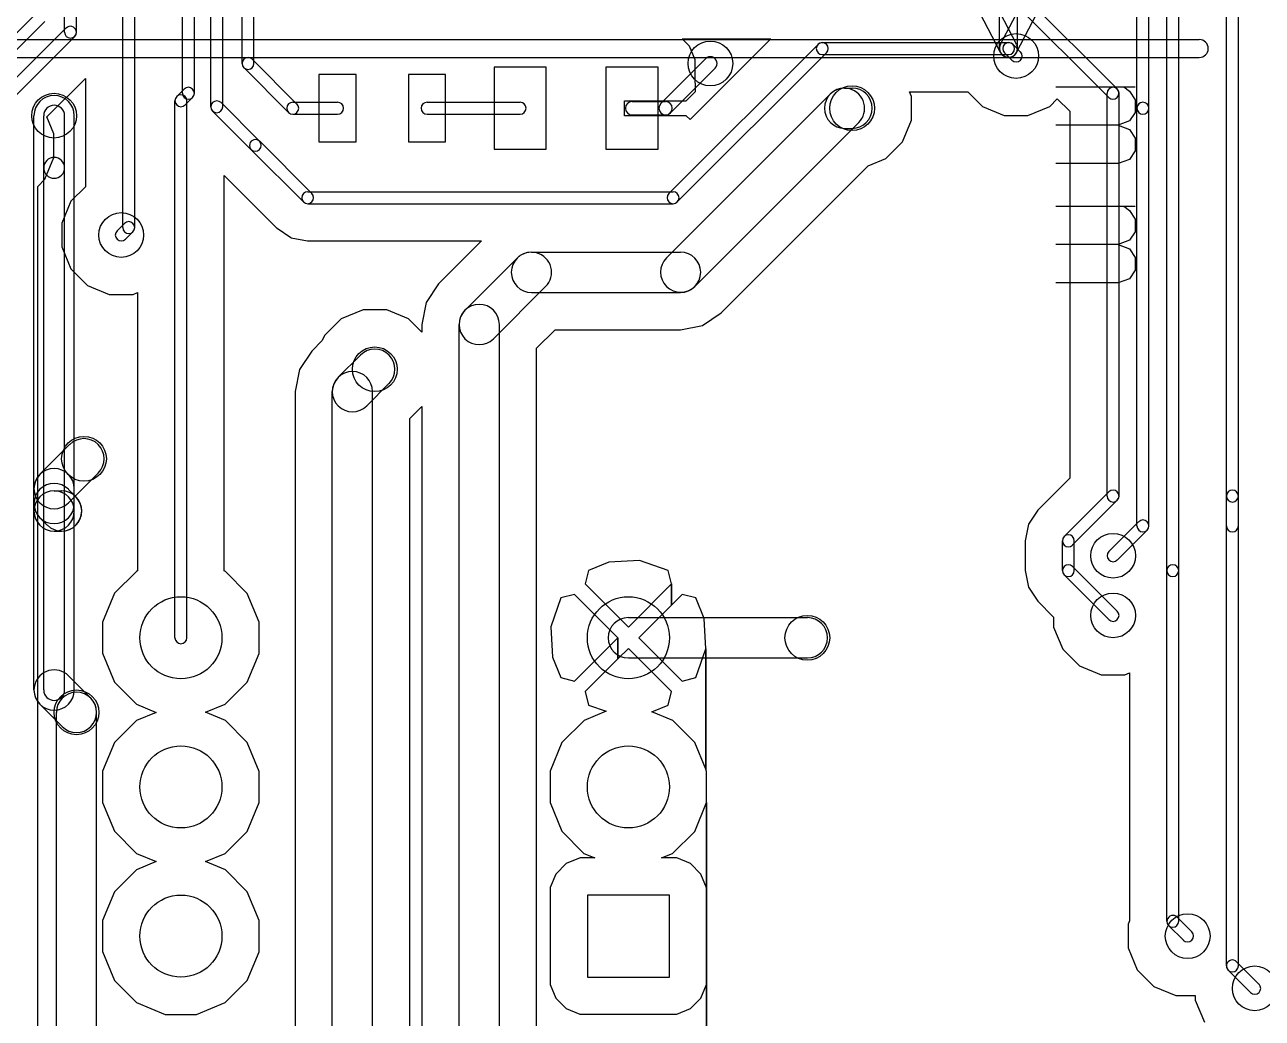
# Model space of a CAD drawing. Extents: x -29274 to 69862, y 24345 to 162744.
# Drawn here: x 44353 to 52650, y 29820 to 36480 of the extents above; entities that cross this region are included whole.
import ezdxf

# ---------------------------------------------------------------- set-up
doc = ezdxf.new("R2010")
doc.units = 0
doc.layers.add('BLACK', color=1, linetype='CONTINUOUS')

msp = doc.modelspace()

# ---------------------------------------------------------------- linework, layer by layer
at = {"layer": 'BLACK'}
for p, q in [((44620, 36430), (44620, 37720)), ((44700, 36430), (44700, 37720)), ((45010, 35120), (45010, 37720)), ((45090, 35120), (45090, 37720)), ((45410, 36020), (45410, 37720)), ((45490, 36020), (45490, 37720)), ((45600, 35930), (45600, 37720)), ((45680, 35930), (45680, 37720)), ((50889, 36320), (50889, 37520)), ((51009, 36320), (51009, 37520)), ((45810, 36220), (45810, 37070)), ((45890, 36220), (45890, 37070)), ((52010, 32820), (52010, 36970)), ((52090, 32820), (52090, 36970)), ((51810, 35920), (51810, 36870)), ((51890, 35920), (51890, 36870)), ((52410, 33320), (52410, 36920)), ((52490, 33320), (52490, 36920)), ((51002, 36349), (50773, 36791)), ((50896, 36349), (51126, 36791)), ((50895, 36293), (50666, 36735)), ((51002, 36293), (51232, 36735)), ((51023, 36704), (51678, 36049)), ((50966, 36647), (51621, 35992)), ((44122, 36248), (44432, 36558)), ((44178, 36192), (44488, 36502)), ((44222, 36049), (44631, 36458)), ((42700, 36380), (52228, 36380)), ((44279, 35992), (44688, 36401)), ((49672, 36348), (48672, 35348)), ((48811, 36336), (48761, 36386)), ((48761, 36386), (49356, 36386)), ((48811, 36336), (48761, 36386)), ((48761, 36386), (49356, 36386)), ((49356, 36386), (48814, 35844)), ((49356, 36386), (48814, 35844)), ((49700, 36360), (50950, 36360)), ((50979, 36348), (51028, 36299)), ((42700, 36260), (52228, 36260)), ((49728, 36292), (48728, 35292)), ((48849, 36245), (48811, 36336)), ((48849, 36245), (48811, 36336)), ((49700, 36280), (50950, 36280)), ((50922, 36291), (50971, 36242)), ((45822, 36192), (46122, 35892)), ((45878, 36248), (46178, 35948)), ((47500, 36195), (47500, 35645)), ((47850, 36195), (47500, 36195)), ((47850, 35645), (47850, 36195)), ((48250, 36195), (48250, 35645)), ((48600, 36195), (48250, 36195)), ((48600, 35645), (48600, 36195)), ((48618, 35952), (48918, 36252)), ((48682, 35888), (48982, 36188)), ((48849, 36146), (48849, 36245)), ((48849, 36146), (48849, 36245)), ((44502, 35863), (44760, 36120)), ((44502, 35863), (44760, 36120)), ((44760, 36120), (44760, 35394)), ((44760, 36120), (44760, 35394)), ((46325, 36145), (46325, 35695)), ((46575, 36145), (46325, 36145)), ((46575, 35695), (46575, 36145)), ((46925, 36145), (46925, 35695)), ((47175, 36145), (46925, 36145)), ((47175, 35695), (47175, 36145)), ((48850, 36032), (48849, 36146)), ((48850, 36032), (48849, 36146)), ((45421, 36048), (45372, 35999)), ((48655, 34916), (49754, 36015)), ((48788, 35970), (48850, 36032)), ((48788, 35970), (48850, 36032)), ((49850, 36055), (49900, 36055)), ((50299, 35999), (50286, 36030)), ((50286, 36030), (50676, 36030)), ((50299, 35999), (50286, 36030)), ((50286, 36030), (50676, 36030)), ((50676, 36030), (50774, 35932)), ((50676, 36030), (50774, 35932)), ((51265, 36063), (51799, 36063)), ((51610, 33320), (51610, 36020)), ((51690, 33320), (51690, 36020)), ((51722, 36063), (51760, 36035)), ((51760, 36035), (51799, 35977)), ((45360, 32370), (45360, 35970)), ((45478, 35991), (45429, 35942)), ((45440, 32370), (45440, 35970)), ((45669, 35958), (45928, 35699)), ((46150, 35960), (46450, 35960)), ((47050, 35960), (47674, 35960)), ((48375, 35870), (48375, 35970)), ((48375, 35970), (48475, 35970)), ((48375, 35870), (48375, 35970)), ((48375, 35970), (48475, 35970)), ((48425, 35965), (48649, 35965)), ((48475, 35970), (48525, 35970)), ((48475, 35970), (48525, 35970)), ((48525, 35970), (48788, 35970)), ((48525, 35970), (48788, 35970)), ((50299, 35840), (50299, 35999)), ((50299, 35840), (50299, 35999)), ((50774, 35932), (50920, 35871)), ((50774, 35932), (50920, 35871)), ((51079, 35871), (51226, 35932)), ((51079, 35871), (51226, 35932)), ((51226, 35932), (51276, 35983)), ((51226, 35932), (51276, 35983)), ((51276, 35983), (51360, 35900)), ((51276, 35983), (51360, 35900)), ((51799, 35977), (51799, 35892)), ((44415, 33220), (44415, 35870)), ((44480, 35520), (44480, 35870)), ((44549, 35749), (44502, 35863)), ((44549, 35749), (44502, 35863)), ((44620, 35520), (44620, 35870)), ((44685, 33220), (44685, 35870)), ((45612, 35901), (45871, 35642)), ((46150, 35880), (46450, 35880)), ((47050, 35880), (47674, 35880)), ((48475, 35870), (48375, 35870)), ((48475, 35870), (48375, 35870)), ((48425, 35875), (48649, 35875)), ((48525, 35870), (48475, 35870)), ((48525, 35870), (48475, 35870)), ((48788, 35870), (48525, 35870)), ((48788, 35870), (48525, 35870)), ((48814, 35844), (48788, 35870)), ((48814, 35844), (48788, 35870)), ((50920, 35871), (51079, 35871)), ((50920, 35871), (51079, 35871)), ((51360, 35900), (51360, 33440)), ((51360, 35900), (51360, 33440)), ((51799, 35892), (51760, 35835)), ((51810, 33120), (51810, 35920)), ((51890, 33120), (51890, 35920)), ((48846, 34725), (49945, 35824)), ((49850, 35785), (49900, 35785)), ((50238, 35694), (50299, 35840)), ((50238, 35694), (50299, 35840)), ((51684, 35806), (51265, 35806)), ((51760, 35835), (51684, 35806)), ((51684, 35806), (51760, 35777)), ((51760, 35777), (51799, 35720)), ((44549, 35590), (44549, 35749)), ((44549, 35590), (44549, 35749)), ((46278, 35349), (45929, 35698)), ((46325, 35695), (46575, 35695)), ((46925, 35695), (47175, 35695)), ((50126, 35582), (50238, 35694)), ((50126, 35582), (50238, 35694)), ((51799, 35720), (51799, 35635)), ((46221, 35292), (45872, 35641)), ((47500, 35645), (47850, 35645)), ((48250, 35645), (48600, 35645)), ((51799, 35635), (51760, 35577)), ((44480, 32020), (44480, 35520)), ((44488, 35444), (44549, 35590)), ((44488, 35444), (44549, 35590)), ((44620, 32020), (44620, 35520)), ((49022, 34548), (50007, 35533)), ((49022, 34548), (50007, 35533)), ((50007, 35533), (50126, 35582)), ((50007, 35533), (50126, 35582)), ((51684, 35549), (51265, 35549)), ((51760, 35577), (51684, 35549)), ((44440, 35396), (44488, 35444)), ((44440, 35396), (44488, 35444)), ((45690, 32819), (45690, 35470)), ((45690, 35470), (45694, 35465)), ((45690, 32819), (45690, 35470)), ((45690, 35470), (45694, 35465)), ((45694, 35465), (45695, 35465)), ((45694, 35465), (45695, 35465)), ((45695, 35465), (45697, 35463)), ((45695, 35465), (45697, 35463)), ((45697, 35463), (46044, 35116)), ((45697, 35463), (46044, 35116)), ((44440, 29390), (44440, 35396)), ((44440, 29390), (44440, 35396)), ((44760, 35394), (44662, 35296)), ((44760, 35394), (44662, 35296)), ((46250, 35360), (48700, 35360)), ((44662, 35296), (44601, 35150)), ((44662, 35296), (44601, 35150)), ((46250, 35280), (48700, 35280)), ((51265, 35263), (51799, 35263)), ((51722, 35263), (51760, 35235)), ((51760, 35235), (51799, 35177)), ((44601, 35150), (44601, 34991)), ((44601, 35150), (44601, 34991)), ((45021, 35148), (44972, 35099)), ((46044, 35116), (46045, 35115)), ((46044, 35116), (46045, 35115)), ((46045, 35115), (46138, 35053)), ((46045, 35115), (46138, 35053)), ((51799, 35177), (51799, 35092)), ((45078, 35091), (45029, 35042)), ((46138, 35053), (46139, 35052)), ((46138, 35053), (46139, 35052)), ((46139, 35052), (46249, 35031)), ((46139, 35052), (46249, 35031)), ((46249, 35031), (46250, 35030)), ((46249, 35031), (46250, 35030)), ((46250, 35030), (47415, 35030)), ((46250, 35030), (47415, 35030)), ((47415, 35030), (47128, 34742)), ((47415, 35030), (47128, 34742)), ((51760, 35035), (51684, 35006)), ((51799, 35092), (51760, 35035)), ((44601, 34991), (44662, 34844)), ((44601, 34991), (44662, 34844)), ((47750, 34955), (48750, 34955)), ((51684, 35006), (51265, 35006)), ((51684, 35006), (51760, 34977)), ((51760, 34977), (51799, 34920)), ((47305, 34566), (47654, 34915)), ((51799, 34920), (51799, 34835)), ((44662, 34844), (44774, 34732)), ((44662, 34844), (44774, 34732)), ((51760, 34777), (51684, 34749)), ((51799, 34835), (51760, 34777)), ((44774, 34732), (44920, 34671)), ((44774, 34732), (44920, 34671)), ((45079, 34671), (45110, 34684)), ((45079, 34671), (45110, 34684)), ((45110, 34684), (45110, 32818)), ((45110, 34684), (45110, 32818)), ((47128, 34742), (47044, 34618)), ((47128, 34742), (47044, 34618)), ((47496, 34375), (47845, 34724)), ((47750, 34685), (48750, 34685)), ((51684, 34749), (51265, 34749)), ((44920, 34671), (45079, 34671)), ((44920, 34671), (45079, 34671)), ((47044, 34618), (47015, 34470)), ((47044, 34618), (47015, 34470)), ((46621, 34569), (46474, 34508)), ((46621, 34569), (46474, 34508)), ((46780, 34569), (46621, 34569)), ((46780, 34569), (46621, 34569)), ((46926, 34508), (46780, 34569)), ((46926, 34508), (46780, 34569)), ((48898, 34464), (49022, 34548)), ((48898, 34464), (49022, 34548)), ((46474, 34508), (46362, 34396)), ((46474, 34508), (46362, 34396)), ((47015, 34419), (46926, 34508)), ((47015, 34419), (46926, 34508)), ((47015, 34470), (47015, 34419)), ((47015, 34470), (47015, 34419)), ((47265, 28220), (47265, 34470)), ((47535, 28220), (47535, 34470)), ((47785, 34311), (47909, 34435)), ((47785, 34311), (47909, 34435)), ((47909, 34435), (48750, 34435)), ((47909, 34435), (48750, 34435)), ((48750, 34435), (48897, 34464)), ((48750, 34435), (48897, 34464)), ((48897, 34464), (48898, 34464)), ((48897, 34464), (48898, 34464)), ((46347, 34362), (46278, 34292)), ((46347, 34362), (46278, 34292)), ((46362, 34396), (46347, 34362)), ((46362, 34396), (46347, 34362)), ((46278, 34292), (46194, 34168)), ((46278, 34292), (46194, 34168)), ((47785, 28379), (47785, 34311)), ((47785, 28379), (47785, 34311)), ((46604, 34265), (46455, 34116)), ((46194, 34168), (46165, 34020)), ((46194, 34168), (46165, 34020)), ((46165, 34020), (46165, 28734)), ((46165, 34020), (46165, 28734)), ((46415, 28620), (46415, 34020)), ((46795, 34074), (46646, 33925)), ((46685, 28620), (46685, 34020)), ((46935, 33841), (47015, 33921)), ((46935, 33841), (47015, 33921)), ((47015, 33921), (47015, 28220)), ((47015, 33921), (47015, 28220)), ((46935, 28733), (46935, 33841)), ((46935, 28733), (46935, 33841)), ((44654, 33665), (44455, 33466)), ((44845, 33474), (44646, 33275)), ((51360, 33440), (51145, 33225)), ((51360, 33440), (51145, 33225)), ((44415, 33270), (44415, 33370)), ((44550, 33355), (44600, 33355)), ((44646, 33365), (44695, 33316)), ((44685, 33270), (44685, 33370)), ((51622, 33348), (51322, 33048)), ((51678, 33292), (51378, 32992)), ((52410, 30170), (52410, 33320)), ((52410, 33120), (52410, 33320)), ((52490, 30170), (52490, 33320)), ((52490, 33120), (52490, 33320)), ((44415, 32020), (44415, 33220)), ((44685, 32020), (44685, 33220)), ((51145, 33225), (51082, 33131)), ((51145, 33225), (51082, 33131)), ((44455, 33174), (44504, 33125)), ((51082, 33131), (51060, 33020)), ((51082, 33131), (51060, 33020)), ((51821, 33148), (51622, 32949)), ((44550, 33085), (44600, 33085)), ((51878, 33091), (51679, 32892)), ((51060, 33020), (51060, 32820)), ((51060, 33020), (51060, 32820)), ((51310, 32820), (51310, 33020)), ((51390, 32820), (51390, 33020)), ((48270, 32878), (48133, 32822)), ((48270, 32878), (48133, 32822)), ((48474, 32889), (48270, 32878)), ((48474, 32889), (48270, 32878)), ((48667, 32822), (48474, 32889)), ((48667, 32822), (48474, 32889)), ((45103, 32815), (44955, 32668)), ((45103, 32815), (44955, 32668)), ((45110, 32818), (45103, 32815)), ((45110, 32818), (45103, 32815)), ((45698, 32815), (45690, 32819)), ((45698, 32815), (45690, 32819)), ((45845, 32667), (45698, 32815)), ((45845, 32667), (45698, 32815)), ((48133, 32822), (48110, 32731)), ((48133, 32822), (48110, 32731)), ((48690, 32731), (48667, 32822)), ((48690, 32731), (48667, 32822)), ((51060, 32820), (51082, 32709)), ((51060, 32820), (51082, 32709)), ((51322, 32792), (51622, 32492)), ((51378, 32848), (51678, 32548)), ((52010, 30470), (52010, 32820)), ((52090, 30470), (52090, 32820)), ((48110, 32731), (48400, 32441)), ((48110, 32731), (48400, 32441)), ((48400, 32441), (48690, 32731)), ((48400, 32441), (48690, 32731)), ((48690, 32589), (48690, 32731)), ((48690, 32731), (48690, 32589)), ((48690, 32589), (48690, 32731)), ((48690, 32731), (48690, 32589)), ((51082, 32709), (51145, 32615)), ((51082, 32709), (51145, 32615)), ((44955, 32668), (44875, 32475)), ((44955, 32668), (44875, 32475)), ((45925, 32474), (45845, 32667)), ((45925, 32474), (45845, 32667)), ((47948, 32637), (47881, 32444)), ((47948, 32637), (47881, 32444)), ((48039, 32660), (47948, 32637)), ((48039, 32660), (47948, 32637)), ((48329, 32370), (48039, 32660)), ((48329, 32370), (48039, 32660)), ((48761, 32660), (48690, 32589)), ((48761, 32660), (48690, 32589)), ((48852, 32637), (48761, 32660)), ((48852, 32637), (48761, 32660)), ((48908, 32500), (48852, 32637)), ((48908, 32500), (48852, 32637)), ((51145, 32615), (51251, 32509)), ((51145, 32615), (51251, 32509)), ((48690, 32589), (48471, 32370)), ((48690, 32589), (48471, 32370)), ((44875, 32475), (44875, 32266)), ((44875, 32475), (44875, 32266)), ((45925, 32265), (45925, 32474)), ((45925, 32265), (45925, 32474)), ((47881, 32444), (47892, 32240)), ((47881, 32444), (47892, 32240)), ((48400, 32505), (49600, 32505)), ((48919, 32296), (48908, 32500)), ((48919, 32296), (48908, 32500)), ((51251, 32509), (51251, 32441)), ((51251, 32509), (51251, 32441)), ((48039, 32080), (48329, 32370)), ((48039, 32080), (48329, 32370)), ((48329, 32228), (48329, 32370)), ((48329, 32370), (48329, 32228)), ((48329, 32228), (48329, 32370)), ((48329, 32370), (48329, 32228)), ((48471, 32370), (48761, 32080)), ((48471, 32370), (48761, 32080)), ((51251, 32441), (51312, 32294)), ((51251, 32441), (51312, 32294)), ((48400, 32299), (48329, 32228)), ((48400, 32299), (48329, 32228)), ((48690, 32009), (48400, 32299)), ((48690, 32009), (48400, 32299)), ((48852, 32103), (48919, 32296)), ((48852, 32103), (48919, 32296)), ((48919, 31489), (48919, 32296)), ((48919, 32296), (48919, 31489)), ((48919, 31489), (48919, 32296)), ((48919, 32296), (48919, 31489)), ((51312, 32294), (51424, 32182)), ((51312, 32294), (51424, 32182)), ((44875, 32266), (44955, 32073)), ((44875, 32266), (44955, 32073)), ((45845, 32072), (45925, 32265)), ((45845, 32072), (45925, 32265)), ((47892, 32240), (47948, 32103)), ((47892, 32240), (47948, 32103)), ((48329, 32228), (48110, 32009)), ((48329, 32228), (48110, 32009)), ((48400, 32235), (49600, 32235)), ((44795, 31966), (44646, 32115)), ((51424, 32182), (51570, 32121)), ((51424, 32182), (51570, 32121)), ((51570, 32121), (51729, 32121)), ((51570, 32121), (51729, 32121)), ((51729, 32121), (51760, 32134)), ((51729, 32121), (51760, 32134)), ((51760, 32134), (51760, 30473)), ((51760, 32134), (51760, 30473)), ((44955, 32073), (45102, 31925)), ((44955, 32073), (45102, 31925)), ((45697, 31925), (45845, 32072)), ((45697, 31925), (45845, 32072)), ((47948, 32103), (48039, 32080)), ((47948, 32103), (48039, 32080)), ((48761, 32080), (48852, 32103)), ((48761, 32080), (48852, 32103)), ((48110, 32009), (48133, 31918)), ((48110, 32009), (48133, 31918)), ((48667, 31918), (48690, 32009)), ((48667, 31918), (48690, 32009)), ((44604, 31775), (44455, 31924)), ((44565, 29270), (44565, 31870)), ((44835, 29270), (44835, 31870)), ((45102, 31925), (45235, 31870)), ((45102, 31925), (45235, 31870)), ((45235, 31870), (45103, 31815)), ((45235, 31870), (45103, 31815)), ((45564, 31871), (45697, 31925)), ((45564, 31871), (45697, 31925)), ((45698, 31815), (45564, 31871)), ((45698, 31815), (45564, 31871)), ((48251, 31877), (48103, 31815)), ((48251, 31877), (48103, 31815)), ((48133, 31918), (48251, 31877)), ((48133, 31918), (48251, 31877)), ((48557, 31874), (48667, 31918)), ((48557, 31874), (48667, 31918)), ((48698, 31815), (48557, 31874)), ((48698, 31815), (48557, 31874)), ((45103, 31815), (44955, 31668)), ((45103, 31815), (44955, 31668)), ((45845, 31667), (45698, 31815)), ((45845, 31667), (45698, 31815)), ((48103, 31815), (47955, 31668)), ((48103, 31815), (47955, 31668)), ((48845, 31667), (48698, 31815)), ((48845, 31667), (48698, 31815)), ((44955, 31668), (44875, 31475)), ((44955, 31668), (44875, 31475)), ((45925, 31474), (45845, 31667)), ((45925, 31474), (45845, 31667)), ((47955, 31668), (47875, 31475)), ((47955, 31668), (47875, 31475)), ((48919, 31489), (48845, 31667)), ((48919, 31489), (48845, 31667)), ((44875, 31475), (44875, 31266)), ((44875, 31475), (44875, 31266)), ((45925, 31265), (45925, 31474)), ((45925, 31265), (45925, 31474)), ((47875, 31475), (47875, 31266)), ((47875, 31475), (47875, 31266)), ((48925, 31474), (48919, 31489)), ((48925, 31474), (48919, 31489)), ((48925, 31265), (48925, 31474)), ((48925, 31265), (48925, 31474)), ((44875, 31266), (44955, 31073)), ((44875, 31266), (44955, 31073)), ((45845, 31072), (45925, 31265)), ((45845, 31072), (45925, 31265)), ((47875, 31266), (47955, 31073)), ((47875, 31266), (47955, 31073)), ((48845, 31072), (48925, 31265)), ((48845, 31072), (48925, 31265)), ((48925, 26445), (48925, 31265)), ((48925, 31265), (48925, 26445)), ((48925, 26445), (48925, 31265)), ((48925, 31265), (48925, 26445)), ((44955, 31073), (45102, 30925)), ((44955, 31073), (45102, 30925)), ((45697, 30925), (45845, 31072)), ((45697, 30925), (45845, 31072)), ((47955, 31073), (48102, 30925)), ((47955, 31073), (48102, 30925)), ((48697, 30925), (48845, 31072)), ((48697, 30925), (48845, 31072)), ((45102, 30925), (45235, 30870)), ((45102, 30925), (45235, 30870)), ((45235, 30870), (45103, 30815)), ((45235, 30870), (45103, 30815)), ((45564, 30871), (45697, 30925)), ((45564, 30871), (45697, 30925)), ((45698, 30815), (45564, 30871)), ((45698, 30815), (45564, 30871)), ((48076, 30894), (47984, 30856)), ((48076, 30894), (47984, 30856)), ((48176, 30894), (48076, 30894)), ((48176, 30894), (48076, 30894)), ((48102, 30925), (48176, 30894)), ((48102, 30925), (48176, 30894)), ((48622, 30894), (48697, 30925)), ((48622, 30894), (48697, 30925)), ((48626, 30894), (48622, 30894)), ((48626, 30894), (48622, 30894)), ((48725, 30894), (48626, 30894)), ((48725, 30894), (48626, 30894)), ((48816, 30856), (48725, 30894)), ((48816, 30856), (48725, 30894)), ((45103, 30815), (44955, 30668)), ((45103, 30815), (44955, 30668)), ((45845, 30667), (45698, 30815)), ((45845, 30667), (45698, 30815)), ((47914, 30786), (47876, 30695)), ((47914, 30786), (47876, 30695)), ((47984, 30856), (47914, 30786)), ((47984, 30856), (47914, 30786)), ((48886, 30786), (48816, 30856)), ((48886, 30786), (48816, 30856)), ((48924, 30694), (48886, 30786)), ((48924, 30694), (48886, 30786)), ((44955, 30668), (44875, 30475)), ((44955, 30668), (44875, 30475)), ((45925, 30474), (45845, 30667)), ((45925, 30474), (45845, 30667)), ((47876, 30695), (47876, 30596)), ((47876, 30695), (47876, 30596)), ((48675, 30645), (48125, 30645)), ((48125, 30645), (48125, 30095)), ((48675, 30095), (48675, 30645)), ((48924, 30144), (48924, 30694)), ((48924, 30144), (48924, 30694)), ((47876, 30596), (47876, 30046)), ((47876, 30596), (47876, 30046)), ((44875, 30475), (44875, 30266)), ((44875, 30475), (44875, 30266)), ((45925, 30265), (45925, 30474)), ((45925, 30265), (45925, 30474)), ((51760, 30472), (51751, 30450)), ((51760, 30472), (51751, 30450)), ((51751, 30450), (51751, 30291)), ((51751, 30450), (51751, 30291)), ((51760, 30473), (51760, 30472)), ((51760, 30473), (51760, 30472)), ((52178, 30399), (52079, 30498)), ((52121, 30342), (52022, 30441)), ((51751, 30291), (51812, 30144)), ((51751, 30291), (51812, 30144)), ((44875, 30266), (44955, 30073)), ((44875, 30266), (44955, 30073)), ((45845, 30072), (45925, 30265)), ((45845, 30072), (45925, 30265)), ((48924, 30045), (48924, 30144)), ((48924, 30045), (48924, 30144)), ((51812, 30144), (51924, 30032)), ((51812, 30144), (51924, 30032)), ((52572, 29992), (52422, 30142)), ((52628, 30048), (52478, 30198)), ((44955, 30073), (45102, 29925)), ((44955, 30073), (45102, 29925)), ((45697, 29925), (45845, 30072)), ((45697, 29925), (45845, 30072)), ((47876, 30046), (47914, 29954)), ((47876, 30046), (47914, 29954)), ((48125, 30095), (48675, 30095)), ((48886, 29954), (48924, 30045)), ((48886, 29954), (48924, 30045)), ((47914, 29954), (47984, 29884)), ((47914, 29954), (47984, 29884)), ((48816, 29884), (48886, 29954)), ((48816, 29884), (48886, 29954)), ((51924, 30032), (52070, 29971)), ((51924, 30032), (52070, 29971)), ((52070, 29971), (52201, 29971)), ((52070, 29971), (52201, 29971)), ((52201, 29971), (52201, 29941)), ((52201, 29971), (52201, 29941)), ((45102, 29925), (45295, 29845)), ((45102, 29925), (45295, 29845)), ((45504, 29845), (45697, 29925)), ((45504, 29845), (45697, 29925)), ((47984, 29884), (48075, 29846)), ((47984, 29884), (48075, 29846)), ((48724, 29846), (48816, 29884)), ((48724, 29846), (48816, 29884)), ((52201, 29941), (52262, 29794)), ((52201, 29941), (52262, 29794)), ((45295, 29845), (45504, 29845)), ((45295, 29845), (45504, 29845)), ((48075, 29846), (48174, 29846)), ((48075, 29846), (48174, 29846)), ((48174, 29846), (48724, 29846)), ((48174, 29846), (48724, 29846))]:
    msp.add_line(p, q, dxfattribs=at)
for centre, radius in [((48950, 36220), 150), ((51000, 36270), 150), ((44550, 35870), 150), ((49900, 35920), 150), ((45000, 35070), 150), ((46700, 34170), 150), ((44750, 33570), 150), ((51650, 32920), 150), ((45400, 32370), 275), ((48400, 32370), 275), ((51650, 32520), 150), ((49600, 32370), 150), ((44700, 31870), 150), ((45400, 31370), 275), ((48400, 31370), 275), ((45400, 30370), 275), ((52150, 30370), 150), ((52600, 30020), 150)]:
    msp.add_circle(centre, radius, dxfattribs=at)
for centre, radius, start, end in [((44660, 36430), 40, 180, 360), ((44659, 36429), 40, 315, 495), ((49700, 36320), 40, 90, 270), ((49700, 36320), 40, -45, 135), ((50949, 36321), 60, 152, 332), ((50949, 36321), 60, 207, 387), ((50950, 36320), 40, 45, 225), ((50950, 36320), 40, 270, 450), ((52228, 36320), 60, 270, 450), ((45850, 36220), 40, 45, 225), ((48950, 36220), 45, 315, 495), ((50949, 36320), 60, 180, 360), ((51000, 36270), 40, 225, 405), ((45850, 36220), 40, 180, 360), ((45400, 35970), 40, 360, 540), ((45450, 36020), 40, 180, 360), ((45450, 36020), 40, -45, 135), ((49850, 35920), 135, 90, 270), ((49849, 35919), 135, 315, 495), ((49900, 35920), 135, 270, 450), ((51650, 36020), 40, 360, 540), ((51649, 36021), 40, 225, 405), ((44550, 35870), 135, 360, 540), ((44550, 35870), 70, 360, 540), ((45400, 35970), 40, 135, 315), ((45640, 35930), 40, 180, 360), ((45641, 35929), 40, 45, 225), ((46150, 35920), 40, 90, 270), ((46150, 35920), 40, 225, 405), ((46450, 35920), 40, 270, 450), ((47050, 35920), 40, 90, 270), ((47674, 35920), 40, 270, 450), ((48425, 35920), 45, 90, 270), ((48650, 35920), 45, 135, 315), ((48649, 35920), 45, 270, 450), ((51850, 35920), 40, 360, 540), ((51850, 35920), 40, 180, 360), ((45900, 35670), 40, 405, 585), ((45899, 35671), 40, 225, 405), ((44550, 35520), 70, 360, 540), ((44550, 35520), 70, 180, 360), ((46250, 35320), 40, 90, 270), ((46250, 35320), 40, 225, 405), ((48700, 35320), 40, 135, 315), ((48700, 35320), 40, 270, 450), ((45000, 35070), 40, 135, 315), ((45050, 35120), 40, 180, 360), ((45050, 35120), 40, -45, 135), ((47750, 34820), 135, 90, 270), ((47750, 34820), 135, 315, 495), ((48750, 34820), 135, 270, 450), ((48751, 34821), 135, 135, 315), ((47400, 34470), 135, 360, 540), ((47400, 34470), 135, 135, 315), ((46700, 34170), 135, -45, 135), ((46550, 34020), 135, 360, 540), ((46550, 34020), 135, 135, 315), ((44750, 33570), 135, -45, 135), ((44550, 33370), 135, 360, 540), ((44550, 33370), 135, 135, 315), ((44550, 33270), 135, 45, 225), ((44550, 33220), 135, 90, 270), ((44550, 33220), 135, 360, 540), ((44600, 33220), 135, 270, 450), ((51650, 33320), 40, -45, 135), ((52450, 33320), 40, 360, 540), ((52450, 33320), 40, 360, 540), ((44600, 33220), 135, 225, 405), ((51650, 33320), 40, 180, 360), ((52450, 33320), 40, 180, 360), ((44550, 33270), 135, 180, 360), ((44550, 33220), 135, 180, 360), ((51850, 33120), 40, 180, 360), ((51850, 33120), 40, -45, 135), ((52450, 33120), 40, 180, 360), ((51350, 33020), 40, 360, 540), ((51350, 33020), 40, 135, 315), ((51650, 32920), 40, 135, 315), ((51350, 32820), 40, 45, 225), ((52050, 32820), 40, 360, 540), ((51350, 32820), 40, 180, 360), ((52050, 32820), 40, 180, 360), ((51650, 32520), 40, 225, 405), ((48400, 32370), 135, 90, 270), ((49600, 32370), 135, 270, 450), ((45400, 32370), 40, 180, 360), ((44550, 32020), 135, 405, 585), ((44550, 32020), 135, 180, 360), ((44550, 32020), 70, 180, 360), ((44700, 31870), 135, 360, 540), ((44700, 31870), 135, 225, 405), ((52050, 30470), 40, 180, 360), ((52051, 30469), 40, 405, 585), ((52149, 30371), 40, 225, 405), ((52450, 30170), 40, 405, 585), ((52450, 30170), 40, 180, 360), ((52600, 30020), 40, 225, 405)]:
    msp.add_arc(centre, radius, start, end, dxfattribs=at)

doc.saveas('drawing.dxf')
